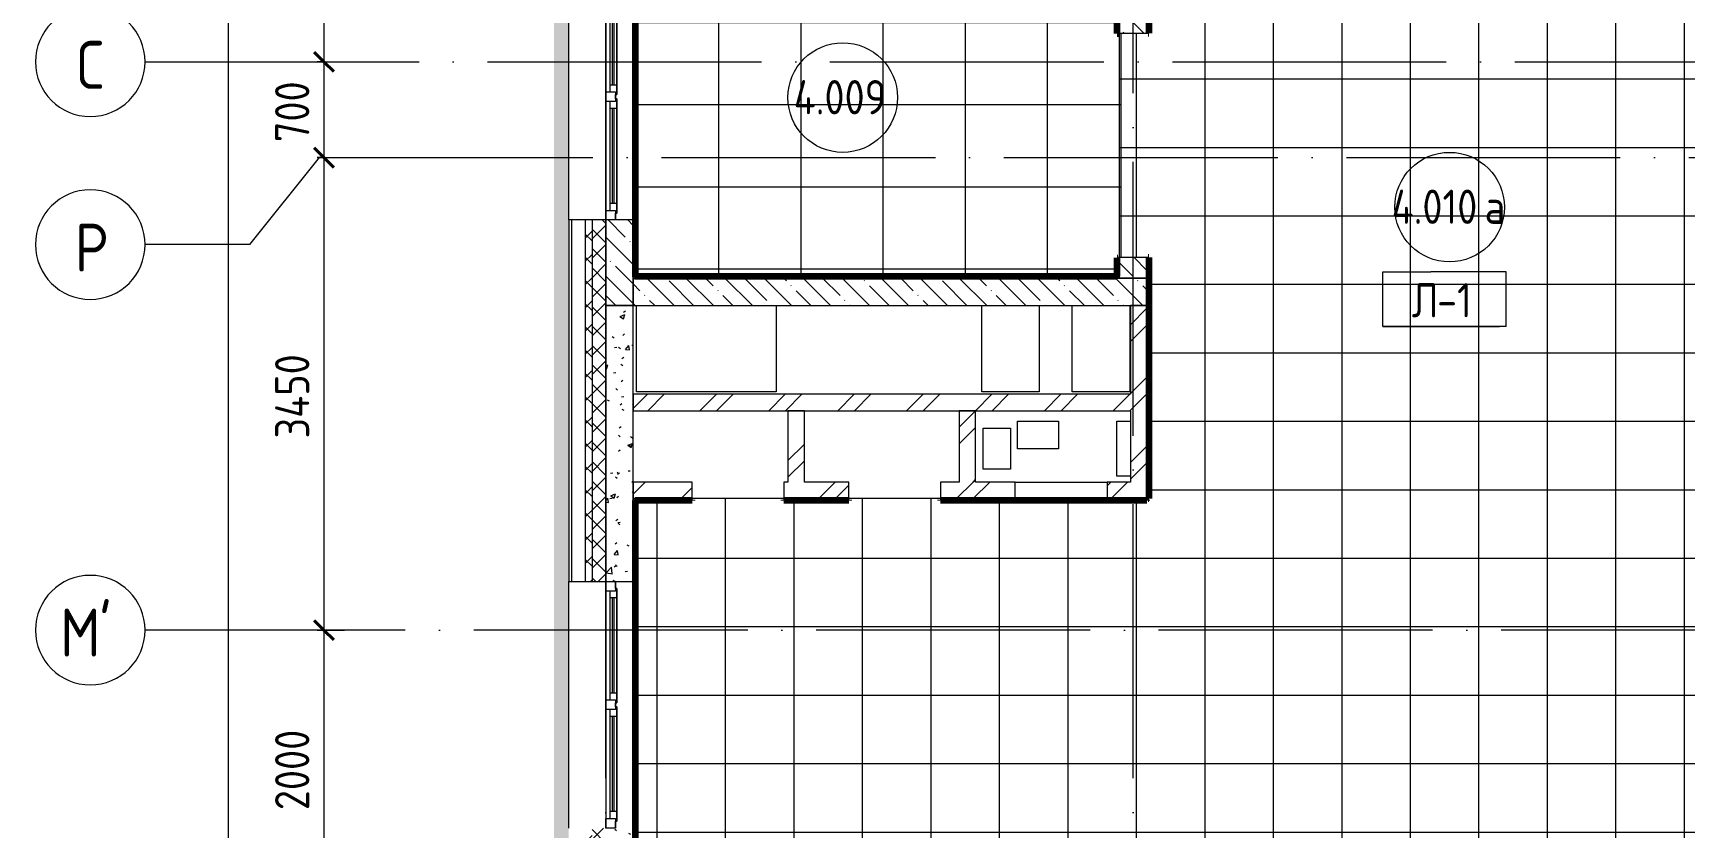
# Model space of a CAD drawing. Header units: millimetres. Extents: x 97 to 61947, y -4357 to 61202.
# Drawn here: x 39229 to 51289, y 46080 to 51885 of the extents above; entities that cross this region are included whole.
import ezdxf

# ---------------------------------------------------------------- set-up
doc = ezdxf.new("R2010")
doc.units = ezdxf.units.MM
doc.linetypes.add('ADSK_Линия сетки', pattern=[2500, 2000, -250, 0, -250])
for name, color, linetype, lineweight in [('A-____-____-DIMS', 211, 'Continuous', 9), ('A-____-____-DIMS-100', 211, 'Continuous', 9), ('A-AREA-____-IDEN', 2, 'Continuous', 20), ('A-FLOR-____-IDEN', 11, 'Continuous', 20), ('A-FLOR-____-OTLN', 192, 'Continuous', 9), ('A-FLOR-____-PATT', 8, 'Continuous', 9), ('A-GLAZ-____-MCUT', 151, 'Continuous', 9), ('A-GLAZ-____-OTLN', 151, 'Continuous', 9), ('A-WALL-____-MCUT', 113, 'Continuous', 9), ('A-WALL-____-OTLN', 113, 'Continuous', 9), ('A-WALL-____-PATT', 111, 'Continuous', 9), ('A-WALL-FNSH-MCUT', 113, 'Continuous', 9), ('I-WALL-____-OTLN', 2, 'Continuous', 9), ('S-GRID-____-IDEN', 1, 'Continuous', 20), ('S-GRID-____-OTLN', 1, 'Continuous', 9)]:
    doc.layers.add(name, color=color, linetype=linetype, lineweight=lineweight)
doc.styles.add('GOST Common', font='GOST_Common.ttf', dxfattribs={"width": 0.9, "height": 250})
doc.styles.add('GOST Common_2', font='GOST_Common.ttf', dxfattribs={"width": 0.9, "height": 350})
doc.dimstyles.new('ADSK_Основной_2_5_мм', dxfattribs={"dimscale": 304.8, "dimtxt": 0.824897, "dimasz": 0.463911, "dimexe": 0.492126, "dimexo": 0.001615, "dimgap": 0.098425, "dimtad": 1, "dimlfac": 304.8, "dimrnd": 0.01, "dimdsep": 46, "dimtxsty": 'GOST Common', "dimblk1": 'OBLIQUE', "dimblk2": 'OBLIQUE', "dimsah": 1, "dimcen": 0.09, "dimdle": 0.492126, "dimazin": 2, "dimtfac": 1, "dimtdec": 4, "dimtix": 1, "dimtmove": 0, "dimatfit": 3, "dimfxl": 1, "dimtvp": 1, "dimtolj": 1, "dimtzin": 0, "dimlwd": 20, "dimlwe": 20, "dimarcsym": 2})
doc.dimstyles.new('ADSK_Основной_2_5_мм_Округление_до_10_мм_1', dxfattribs={"dimscale": 304.8, "dimtxt": 0.824897, "dimasz": 0.463911, "dimexe": 0.492126, "dimexo": 0.001615, "dimgap": 0.098425, "dimtad": 1, "dimdec": 0, "dimlfac": 304.8, "dimrnd": 10, "dimdsep": 46, "dimtxsty": 'GOST Common', "dimblk1": 'OBLIQUE', "dimblk2": 'OBLIQUE', "dimsah": 1, "dimcen": 0.09, "dimdle": 0.492126, "dimazin": 2, "dimtfac": 1, "dimtdec": 4, "dimtix": 1, "dimtmove": 0, "dimatfit": 3, "dimfxl": 1, "dimtvp": 1, "dimtolj": 1, "dimtzin": 0, "dimlwd": 20, "dimlwe": 20, "dimarcsym": 2})
pattern_1 = [(45, (0, 0), (-251.4472, 251.4472), []), (45, (0, 381), (-251.4472, 251.4472), [])]
pattern_2 = [(135, (0, 0), (-142.5612, -142.5612), []), (135, (142.56, 0), (-142.5612, -142.5612), [252.016, -50.403, 3.353, -47.05])]

# ---------------------------------------------------------------- blocks, each defined once
blk = doc.blocks.new('Окно_СКБ_2Ст_Фрамуга снизу1 - Окно_СКБ_2Ст_Фрамуга снизу_1800_ОК18-36323653-О_АИ_ПП_12_600_Целиком')
at = {"layer": 'A-GLAZ-____-MCUT', "color": 250}
for p, q in [((-900, -195), (-900, -125)), ((-900, -125), (-830, -125)), ((-830, -195), (-900, -195)), ((-830, -195), (-850, -195)), ((-850, -195), (-850, -205)), ((-850, -205), (-15, -205)), ((-15, -205), (-850, -205)), ((-830, -125), (-830, -195)), ((-35, -155), (-830, -155)), ((-830, -155), (-830, -195)), ((-780, -205), (-780, -155)), ((-85, -205), (-85, -155)), ((-35, -195), (-35, -125)), ((-35, -125), (35, -125)), ((-35, -195), (-35, -155)), ((35, -195), (-35, -195)), ((-15, -195), (-35, -195)), ((-15, -205), (-15, -195)), ((35, -195), (15, -195)), ((15, -195), (15, -205)), ((15, -205), (850, -205)), ((850, -205), (15, -205)), ((35, -125), (35, -195)), ((830, -155), (35, -155)), ((35, -155), (35, -195)), ((85, -205), (85, -155)), ((780, -205), (780, -155)), ((830, -195), (830, -125)), ((830, -125), (900, -125)), ((830, -195), (830, -155)), ((900, -195), (830, -195)), ((850, -195), (830, -195)), ((850, -205), (850, -195)), ((900, -125), (900, -195))]:
    blk.add_line(p, q, dxfattribs=at)
at = {"layer": 'A-GLAZ-____-MCUT', "color": 50, "lineweight": 5}
for p, q in [((-780, -175), (-85, -175)), ((-85, -185), (-780, -185)), ((85, -175), (780, -175)), ((780, -185), (85, -185))]:
    blk.add_line(p, q, dxfattribs=at)
at = {"layer": 'A-GLAZ-____-OTLN', "color": 50, "lineweight": 5}
for p, q in [((900, -125), (-900, -125)), ((-900, -195), (-850, -195)), ((-15, -195), (15, -195)), ((850, -195), (900, -195))]:
    blk.add_line(p, q, dxfattribs=at)
blk = doc.blocks.new('0083_СОШ675_АР_R22_rvt-1-О_АИ_ПП_12_600_Целиком')
at = {"layer": 'A-FLOR-____-PATT', "lineweight": 5}
h = blk.add_hatch(color=10, dxfattribs=at)
h.paths.add_polyline_path([(136230, 10395), (136230, 23551), (136122, 23551), (136122, 10395)])
h.paths.add_polyline_path([(136230, 23614), (136230, 24176), (136122, 24176), (136122, 23614)])
h.paths.add_polyline_path([(136230, 24239), (136230, 27955), (136200, 27955), (136200, 27925), (136122, 27925), (136122, 24239)])
h.paths.add_polyline_path([(136230, 45495), (136230, 53326), (136122, 53326), (136122, 45525), (136200, 45524), (136200, 45495), (136202, 45495)])
h.paths.add_polyline_path([(136122, 53389), (136230, 53389), (136230, 53951), (136122, 53951), (136122, 53743)])
h.paths.add_polyline_path([(136230, 54014), (136230, 58134), (136122, 58134), (136122, 54014)])
at = {"layer": 'A-WALL-____-PATT', "lineweight": 5}
h = blk.add_hatch(dxfattribs=at)
h.set_pattern_fill('FP_16', color=50, style=0, pattern_type=2)
h.set_pattern_definition([(135, (0, 0), (-84.85281, -84.85281), []), (225, (0, 0), (84.85281, -84.85281), [])])
h.paths.add_polyline_path([(136400, -275), (136400, 7725), (136350, 7725), (136350, -275)])
h.paths.add_polyline_path([(136350, 8625), (136400, 8625), (136400, 9925), (136350, 9925), (136350, 8746)])
h.paths.add_polyline_path([(136350, 10225), (136400, 10225), (136400, 10695), (136350, 10695), (136350, 10375)])
h.paths.add_polyline_path([(136400, 12495), (136400, 12495), (136400, 23551), (136350, 23551), (136350, 12495)])
h.paths.add_polyline_path([(136350, 23614), (136400, 23614), (136400, 24176), (136350, 24176), (136350, 23745)])
h.paths.add_polyline_path([(136400, 24239), (136400, 25245), (136350, 25245), (136350, 24239), (136354, 24239)])
h.paths.add_polyline_path([(136350, 27045), (136400, 27045), (136400, 46080), (136350, 46080), (136350, 27495)])
h.paths.add_polyline_path([(136400, 47880), (136400, 50520), (136350, 50520), (136350, 47880)])
h.paths.add_polyline_path([(136400, 52320), (136400, 53326), (136350, 53326), (136350, 52320)])
h.paths.add_polyline_path([(136350, 53389), (136400, 53389), (136400, 53951), (136350, 53951), (136350, 53743)])
h.paths.add_polyline_path([(136350, 54014), (136400, 54014), (136400, 59125), (136350, 59125), (136350, 54212)])
h = blk.add_hatch(dxfattribs=at)
h.set_pattern_fill('FP_17', color=50, style=0, pattern_type=2)
h.set_pattern_definition([(45, (0, 0), (-70.71068, 70.71068), []), (135, (0, 0), (-70.71068, -70.71068), [])])
h.paths.add_polyline_path([(136400, -175), (136500, -175), (136500, 7725), (136400, 7725), (136400, 3121)])
h.paths.add_polyline_path([(136400, 8625), (136500, 8625), (136500, 10025), (136400, 10025), (136400, 8746)])
h.paths.add_polyline_path([(136400, 10225), (136500, 10225), (136500, 10695), (136400, 10695), (136400, 10620)])
h.paths.add_polyline_path([(136500, 12495), (136500, 23545), (136437, 23545), (136437, 23549), (136439, 23551), (136400, 23551), (136400, 12495)])
h.paths.add_polyline_path([(136485, 23551), (136491, 23552), (136493, 23555), (136494, 23558), (136494, 23578), (136485, 23578), (136485, 23551)])
h.paths.add_polyline_path([(136485, 23589), (136494, 23590), (136494, 23606), (136496, 23608), (136500, 23608), (136500, 24182), (136496, 24182), (136494, 24184), (136494, 24200), (136485, 24200), (136485, 24176), (136400, 24176), (136400, 23614), (136485, 23614), (136485, 23590)])
h.paths.add_polyline_path([(136485, 24211), (136494, 24212), (136493, 24236), (136491, 24238), (136487, 24239), (136485, 24239), (136485, 24212)])
h.paths.add_polyline_path([(136416, 24239), (136439, 24239), (136437, 24241), (136437, 24245), (136500, 24245), (136500, 25245), (136400, 25245), (136400, 24239)])
h.paths.add_polyline_path([(136400, 27045), (136500, 27045), (136500, 28125), (136400, 28125), (136400, 27495)])
h.paths.add_polyline_path([(136500, 28325), (136500, 46080), (136400, 46080), (136400, 28325)])
h.paths.add_polyline_path([(136500, 47880), (136500, 50520), (136400, 50520), (136400, 47880)])
h.paths.add_polyline_path([(136400, 52320), (136500, 52320), (136500, 53320), (136437, 53320), (136437, 53324), (136439, 53326), (136400, 53326), (136400, 52806)])
h.paths.add_polyline_path([(136485, 53326), (136491, 53327), (136493, 53330), (136494, 53333), (136494, 53353), (136485, 53353), (136485, 53326)])
h.paths.add_polyline_path([(136490, 53364), (136490, 53365), (136494, 53365), (136494, 53381), (136496, 53383), (136500, 53383), (136500, 53957), (136496, 53957), (136494, 53959), (136494, 53975), (136485, 53975), (136485, 53951), (136400, 53951), (136400, 53389), (136485, 53389), (136485, 53364)])
h.paths.add_polyline_path([(136485, 53986), (136494, 53987), (136493, 54011), (136491, 54013), (136487, 54014), (136485, 54014), (136485, 53987)])
h.paths.add_polyline_path([(136400, 54014), (136439, 54014), (136437, 54016), (136437, 54020), (136500, 54020), (136500, 59075), (136400, 59075), (136400, 54095)])
h = blk.add_hatch(dxfattribs=at)
h.set_pattern_fill('FP_7', color=50, style=0, pattern_type=2)
h.set_pattern_definition(pattern_2)
h.paths.add_polyline_path([(140449, 50095), (140449, 50245), (140249, 50245), (140249, 50095)])
h.paths.add_polyline_path([(140249, 51885), (140449, 51885), (140449, 58975), (140249, 58975), (140249, 53743)])
h = blk.add_hatch(dxfattribs=at)
h.set_pattern_fill('FP_7', color=50, style=0, pattern_type=2)
h.set_pattern_definition(pattern_2)
h.paths.add_polyline_path([(136700, 49895), (136700, 50520), (136500, 50520), (136500, 49895)])
h.paths.add_polyline_path([(136500, 52320), (136700, 52320), (136700, 58775), (136500, 58775), (136500, 53986), (136609, 53985), (136609, 53976), (136500, 53976), (136500, 53364), (136609, 53363), (136609, 53354), (136500, 53354), (136500, 52806)])
h = blk.add_hatch(dxfattribs=at)
h.set_pattern_fill('FP_7', color=50, style=0, pattern_type=2)
h.set_pattern_definition(pattern_2)
h.paths.add_polyline_path([(140450, 49895), (140450, 50095), (136700, 50095), (136700, 49895), (139378, 49895)])
h = blk.add_hatch(dxfattribs=at)
h.set_pattern_fill('FP_18', color=50, style=0, pattern_type=2)
h.set_pattern_definition([(50, (0, 0), (364.3679, -31.8783), [38.1, -419.1]), (355, (0, 0), (-70.48585, 382.1133), [30.48, -335.28]), (100.451, (30.36, -2.66), (293.885, 350.2334), [32.38, -356.18]), (46.184, (0, 101.6), (542.1585, -84.0858), [57.15, -628.65]), (96.636, (45.2, 94.6), (474.8049, 494.8554), [48.57, -534.27]), (351.184, (0, 101.6), (474.8102, 494.85), [45.72, -502.92]), (21, (50.8, 76.2), (303.22847, -204.53046), [38.1, -419.1]), (326, (50.8, 76.2), (123.6039, 368.376), [30.48, -335.28]), (71.451, (76.07, 59.16), (426.8341, 163.8427), [32.38, -356.18]), (37.5, (0, 0), (6.17665, 169.11015), [16.764, -314.452, 16.764, -323.596, -336.55]), (37.5, (0, 0), (6.17665, 169.11015), [-671.576, 16.764, -319.786]), (7.5, (0, 0), (133.63888, 200.3615), [16.764, -177.292, 16.764, -306.832, -128.27]), (7.5, (0, 0), (133.63888, 200.3615), [-517.652, 16.764, -111.506]), (327.5, (-113.28, 0), (271.18182, -11.45836), [16.764, -110.236, 16.764, -379.476, -525.78]), (327.5, (-113.28, 0), (271.18182, -11.45836), [-523.24, 16.764, -509.016]), (317.5, (-164.08, 0), (296.2585, 50.85285), [16.764, -148.336, 16.764, -246.38, -373.38]), (317.5, (-164.08, 0), (296.2585, 50.85285), [-428.244, 16.764, -356.616])])
h.paths.add_polyline_path([(136664, 45325), (136700, 45325), (136700, 46080), (136500, 46080), (136500, 45325)])
h.paths.add_polyline_path([(136500, 47880), (136700, 47880), (136700, 49895), (136500, 49895), (136500, 48119)])
h = blk.add_hatch(dxfattribs=at)
h.set_pattern_fill('FP_10', color=50, style=0, pattern_type=2)
h.set_pattern_definition(pattern_1)
h.paths.add_polyline_path([(140450, 48606), (140450, 49895), (140330, 49895), (140330, 48606)])
h = blk.add_hatch(dxfattribs=at)
h.set_pattern_fill('FP_10', color=50, style=0, pattern_type=2)
h.set_pattern_definition(pattern_1)
h.paths.add_polyline_path([(140330, 49127), (140330, 49247), (136700, 49247), (136700, 49127), (139378, 49127)])
h = blk.add_hatch(dxfattribs=at)
h.set_pattern_fill('FP_10', color=50, style=0, pattern_type=2)
h.set_pattern_definition(pattern_1)
h.paths.add_polyline_path([(137950, 48606), (137950, 49127), (137830, 49127), (137830, 48606)])
h = blk.add_hatch(dxfattribs=at)
h.set_pattern_fill('FP_10', color=50, style=0, pattern_type=2)
h.set_pattern_definition(pattern_1)
h.paths.add_polyline_path([(139200, 48606), (139200, 49127), (139080, 49127), (139080, 48606)])
h = blk.add_hatch(dxfattribs=at)
h.set_pattern_fill('FP_10', color=50, style=0, pattern_type=2)
h.set_pattern_definition(pattern_1)
h.paths.add_polyline_path([(140160, 48486), (140450, 48486), (140450, 48606), (140160, 48606)])
h.paths.add_polyline_path([(139490, 48486), (139490, 48606), (138945, 48606), (138945, 48486), (139378, 48486)])
h.paths.add_polyline_path([(137800, 48486), (138275, 48486), (138275, 48606), (137800, 48606)])
h.paths.add_polyline_path([(137130, 48486), (137130, 48606), (136700, 48606), (136700, 48486)])
at = {"layer": 'A-FLOR-____-OTLN', "color": 250}
for p, q in [((136725, 49265), (136725, 49895)), ((137745, 49895), (137745, 49265)), ((139245, 49265), (139245, 49895)), ((139665, 49895), (139665, 49265)), ((139905, 49265), (139905, 49895)), ((140325, 49895), (140325, 49265)), ((137745, 49265), (136725, 49265)), ((139665, 49265), (139245, 49265)), ((140325, 49265), (139905, 49265)), ((139255, 48700), (139255, 49000)), ((139255, 49000), (139455, 49000)), ((139455, 49000), (139455, 48700)), ((139505, 48850), (139505, 49050)), ((139505, 49050), (139805, 49050)), ((139805, 49050), (139805, 48850)), ((140231, 48650), (140231, 49050)), ((140231, 49050), (140330, 49050)), ((139805, 48850), (139505, 48850)), ((139455, 48700), (139255, 48700)), ((140330, 48650), (140231, 48650))]:
    blk.add_line(p, q, dxfattribs=at)
at = {"layer": 'A-WALL-____-MCUT', "color": 90, "lineweight": 13}
for p, q in [((140449, 51885), (140449, 58975)), ((140249, 58775), (140249, 51885)), ((140249, 51885), (140449, 51885)), ((136400, 50520), (136350, 50520)), ((136350, 50520), (136350, 47880)), ((136400, 50520), (136400, 47880)), ((136700, 50520), (136500, 50520)), ((136500, 50520), (136500, 49895)), ((136700, 50095), (136700, 50520)), ((140449, 50245), (140249, 50245)), ((140249, 50245), (140249, 50095)), ((140449, 50095), (140449, 50245)), ((140450, 50095), (136700, 50095)), ((140249, 50095), (140449, 50095)), ((140450, 49895), (140450, 50095)), ((136500, 47880), (136500, 49895)), ((136500, 49895), (136500, 47880)), ((136700, 49895), (140450, 49895)), ((136700, 49247), (136700, 49895)), ((140330, 49895), (140330, 49247)), ((140450, 49895), (140330, 49895)), ((140450, 48606), (140450, 49895)), ((140330, 49247), (136700, 49247)), ((136700, 49127), (140330, 49127)), ((136700, 47880), (136700, 49127)), ((137830, 49127), (137830, 48606)), ((137950, 49127), (137830, 49127)), ((137950, 48606), (137950, 49127)), ((139080, 49127), (139080, 48606)), ((139200, 49127), (139080, 49127)), ((139200, 48606), (139200, 49127)), ((140330, 49127), (140330, 48606)), ((137130, 48606), (136700, 48606)), ((136700, 48606), (136700, 48486)), ((137130, 48486), (137130, 48606)), ((137830, 48606), (137800, 48606)), ((137800, 48606), (137800, 48486)), ((138275, 48606), (137950, 48606)), ((138275, 48486), (138275, 48606)), ((139080, 48606), (138945, 48606)), ((138945, 48606), (138945, 48486)), ((139490, 48606), (139200, 48606)), ((139490, 48486), (139490, 48606)), ((140330, 48606), (140160, 48606)), ((140160, 48606), (140160, 48486)), ((140450, 48486), (140450, 48606)), ((136700, 48486), (137130, 48486)), ((137800, 48486), (138275, 48486)), ((138945, 48486), (139490, 48486)), ((140160, 48486), (140450, 48486)), ((136350, 47880), (136400, 47880)), ((136500, 47880), (136700, 47880))]:
    blk.add_line(p, q, dxfattribs=at)
at = {"layer": 'A-WALL-____-MCUT', "color": 250}
for p, q in [((136350, 50520), (136250, 50520)), ((136500, 50520), (136400, 50520)), ((136500, 49895), (136500, 50520)), ((136250, 47880), (136350, 47880)), ((136400, 47880), (136500, 47880))]:
    blk.add_line(p, q, dxfattribs=at)
at = {"layer": 'A-WALL-____-MCUT', "color": 50, "lineweight": 5}
for p, q in [((136250, 50520), (136250, 47880)), ((136700, 49895), (136700, 50095)), ((136700, 50095), (136700, 49895)), ((136500, 49895), (136700, 49895)), ((136700, 49895), (136500, 49895)), ((136700, 49247), (136700, 49127)), ((136700, 49127), (136700, 49247))]:
    blk.add_line(p, q, dxfattribs=at)
at = {"layer": 'A-WALL-____-OTLN', "color": 250}
for p, q in [((136230, 50520), (136230, 52320)), ((136500, 52320), (136500, 50520)), ((136230, 46080), (136230, 47880))]:
    blk.add_line(p, q, dxfattribs=at)
at = {"layer": 'A-WALL-FNSH-MCUT', "color": 250}
for p, q in [((136250, 50520), (136230, 50520)), ((136230, 50520), (136230, 47880)), ((136230, 47880), (136250, 47880))]:
    blk.add_line(p, q, dxfattribs=at)
at = {"layer": 'I-WALL-____-OTLN', "color": 250}
for p, q in [((136500, 50520), (136500, 52320)), ((136700, 52320), (136700, 50520)), ((139490, 48606), (140160, 48606)), ((136700, 47880), (136700, 46080))]:
    blk.add_line(p, q, dxfattribs=at)
at = {"layer": 'A-GLAZ-____-OTLN', "color": 250, "lineweight": 9, "rotation": 89.99999999999993}
for p in [(136375, 51420), (136375, 46980)]:
    blk.add_blockref('Окно_СКБ_2Ст_Фрамуга снизу1 - Окно_СКБ_2Ст_Фрамуга снизу_1800_ОК18-36323653-О_АИ_ПП_12_600_Целиком', p, dxfattribs=at)
blk = doc.blocks.new('Ось сетки - Круг_Ø8 мм-8258-О_АИ_ПП_12_600_Целиком')
at = {"layer": 'S-GRID-____-IDEN'}
for start, end in [(360, 180), (180, 360)]:
    blk.add_arc((0, 0), 4, start, end, dxfattribs=at)
blk = doc.blocks.new('DIMBLOCK4-О_АИ_ПП_12_600_Целиком')
at = {"layer": 'A-____-____-DIMS-100', "lineweight": 40}
for p, q in [((41353, 53625), (41282, 53696)), ((41353, 53625), (41424, 53554)), ((41353, 51675), (41282, 51746)), ((41353, 51675), (41424, 51604))]:
    blk.add_line(p, q, dxfattribs=at)
at = {"layer": 'A-____-____-DIMS-100', "lineweight": 20}
for p, q in [((41303, 53625), (41503, 53625)), ((41353, 53625), (41303, 53625)), ((41353, 53625), (41353, 51675)), ((41303, 51675), (41503, 51675)), ((41353, 51675), (41303, 51675))]:
    blk.add_line(p, q, dxfattribs=at)
at = {"layer": 'A-____-____-DIMS-100', "color": 0, "lineweight": 20, "insert": (40996, 52358), "char_height": 250, "width": 700.59, "attachment_point": 1, "rotation": 90, "line_spacing_factor": 1.022761, "style": 'GOST Common'}
blk.add_mtext('1950', dxfattribs=at)
blk = doc.blocks.new('_Oblique')
at = {"color": 0, "linetype": 'ByBlock', "lineweight": -2}
blk.add_line((-0.5, -0.5), (0.5, 0.5), dxfattribs=at)
blk = doc.blocks.new('DIMBLOCK5-О_АИ_ПП_12_600_Целиком')
at = {"layer": 'A-____-____-DIMS-100', "lineweight": 40}
for p, q in [((41353, 51675), (41282, 51746)), ((41353, 51675), (41424, 51604)), ((41353, 50975), (41282, 51046)), ((41353, 50975), (41424, 50904))]:
    blk.add_line(p, q, dxfattribs=at)
at = {"layer": 'A-____-____-DIMS-100', "lineweight": 20}
for p, q in [((41303, 51675), (41503, 51675)), ((41353, 51675), (41303, 51675)), ((41353, 51675), (41353, 50975)), ((41303, 50975), (41503, 50975)), ((41353, 50975), (41303, 50975))]:
    blk.add_line(p, q, dxfattribs=at)
at = {"layer": 'A-____-____-DIMS-100', "color": 0, "lineweight": 20, "insert": (40996, 51088), "char_height": 250, "width": 567.63, "attachment_point": 1, "rotation": 90, "line_spacing_factor": 1.022761, "style": 'GOST Common'}
blk.add_mtext('700', dxfattribs=at)
blk = doc.blocks.new('DIMBLOCK6-О_АИ_ПП_12_600_Целиком')
at = {"layer": 'A-____-____-DIMS-100', "lineweight": 40}
for p, q in [((41353, 50975), (41282, 51046)), ((41353, 50975), (41424, 50904)), ((41353, 47525), (41282, 47596)), ((41353, 47525), (41424, 47454))]:
    blk.add_line(p, q, dxfattribs=at)
at = {"layer": 'A-____-____-DIMS-100', "lineweight": 20}
for p, q in [((41303, 50975), (41503, 50975)), ((41353, 50975), (41303, 50975)), ((41353, 50975), (41353, 47525)), ((41303, 47525), (41503, 47525)), ((41353, 47525), (41303, 47525))]:
    blk.add_line(p, q, dxfattribs=at)
at = {"layer": 'A-____-____-DIMS-100', "color": 0, "lineweight": 20, "insert": (40996, 48924), "char_height": 250, "width": 782.41, "attachment_point": 1, "rotation": 90, "line_spacing_factor": 1.022761, "style": 'GOST Common'}
blk.add_mtext('3450', dxfattribs=at)
blk = doc.blocks.new('DIMBLOCK7-О_АИ_ПП_12_600_Целиком')
at = {"layer": 'A-____-____-DIMS-100', "lineweight": 40}
for p, q in [((41353, 47525), (41282, 47596)), ((41353, 47525), (41424, 47454)), ((41353, 45525), (41282, 45596)), ((41353, 45525), (41424, 45454))]:
    blk.add_line(p, q, dxfattribs=at)
at = {"layer": 'A-____-____-DIMS-100', "lineweight": 20}
for p, q in [((41303, 47525), (41503, 47525)), ((41353, 47525), (41303, 47525)), ((41353, 47525), (41353, 45525)), ((41303, 45525), (41503, 45525)), ((41353, 45525), (41303, 45525))]:
    blk.add_line(p, q, dxfattribs=at)
at = {"layer": 'A-____-____-DIMS-100', "color": 0, "lineweight": 20, "insert": (40996, 46210), "char_height": 250, "width": 756.84, "attachment_point": 1, "rotation": 90, "line_spacing_factor": 1.022761, "style": 'GOST Common'}
blk.add_mtext('2000', dxfattribs=at)
blk = doc.blocks.new('DIMBLOCK31-О_АИ_ПП_12_600_Целиком')
at = {"layer": 'A-____-____-DIMS-100', "lineweight": 20}
for p, q in [((40653, 58925), (40653, -125)), ((40603, 58775), (40803, 58775)), ((40653, 58775), (40603, 58775)), ((40603, 25), (40803, 25)), ((40653, 25), (40603, 25))]:
    blk.add_line(p, q, dxfattribs=at)
at = {"layer": 'A-____-____-DIMS-100', "lineweight": 40}
for p, q in [((40653, 58775), (40582, 58846)), ((40653, 58775), (40724, 58704)), ((40653, 25), (40582, 96)), ((40653, 25), (40724, -46))]:
    blk.add_line(p, q, dxfattribs=at)
at = {"layer": 'A-____-____-DIMS-100', "color": 0, "lineweight": 20, "insert": (40296, 29006), "char_height": 250, "width": 946.05, "attachment_point": 1, "rotation": 90, "line_spacing_factor": 1.022761, "style": 'GOST Common'}
blk.add_mtext('58750', dxfattribs=at)
blk = doc.blocks.new('ADSK_Марка_Помещение_ОдноЗначение - Номер-159740-О_АИ_ПП_12_600_Целиком')
at = {"layer": 'A-AREA-____-IDEN'}
blk.add_circle((0, 0), 4, dxfattribs=at)
blk = doc.blocks.new('ADSK_Марка_Перекрытие - Типоразмер_ADSK_Марка-158127-О_АИ_ПП_12_600_Целиком')
at = {"layer": 'A-FLOR-____-IDEN'}
for p, q in [((-4.5, 4), (-1, 4)), ((-4.5, 0), (-4.5, 4)), ((4.5, 4), (-1, 4)), ((4.5, 0), (4.5, 4)), ((4.5, 0), (-4.5, 0)), ((-4.5, 0), (4, 0))]:
    blk.add_line(p, q, dxfattribs=at)

msp = doc.modelspace()

# ---------------------------------------------------------------- hatches: boundary and pattern name
at = {"layer": 'A-FLOR-____-PATT'}
h = msp.add_hatch(dxfattribs=at)
h.set_pattern_fill('FP_45', color=256, style=0, pattern_type=2)
h.set_pattern_definition([(0, (47785.3, 52050), (0, 500), []), (90, (47785.3, 52050), (-500, 3e-14), [])])
h.paths.add_polyline_path([(47374.265322, 45324.96901), (51945.296357, 45324.96901), (51945.296357, 45574.999), (51960.296357, 45574.999), (51960.296357, 46824.999), (51945.296357, 46824.999), (51945.296357, 49925.060253), (51960.296357, 49925.060253), (51960.296357, 52425.060253), (51945.296357, 52425.060253), (51945.296357, 58760.000586), (47375.318278, 58760.000586), (47374.265322, 51885.000586), (47159.296357, 51885.000586), (47159.296357, 50245.001172), (47359.296357, 50245.001172), (47360.318278, 50245.000586), (47375.318278, 50245.000586), (47374.265322, 48485.501172), (47370.318278, 48484.697466), (47370.318278, 48475.501172), (47360.318278, 48475.501172), (47360.318278, 48470.501172), (45855.318278, 48470.501172), (45855.318278, 48485.501172), (45185.318278, 48485.500586), (45185.318278, 48470.501172), (44710.7909, 48470.501172), (44710.7909, 48485.501172), (44040.7909, 48485.500586), (44040.7909, 48470.501172), (43625.318278, 48470.501172), (43625.318278, 45339.96901), (47360.318278, 45339.96901), (47360.318278, 45334.96901), (47370.318278, 45334.96901), (47370.318278, 45324.96901)])
h = msp.add_hatch(dxfattribs=at)
h.set_pattern_fill('FP_28', color=256, style=0, pattern_type=2)
h.set_pattern_definition([(180, (45435.3, 54362.5), (-7e-14, -600), []), (270, (45435.3, 54362.5), (600, 4e-14), [])])
h.paths.add_polyline_path([(47144.296357, 50110.000586), (47144.296357, 50242.500586), (47149.296357, 50242.500586), (47149.296357, 50245.000586), (47174.296357, 50245.000586), (47174.296357, 51885.000586), (47159.296357, 51885.000586), (47159.296357, 51882.5), (47144.296357, 51882.5), (47144.296357, 53251), (45559.796357, 53251), (45559.796357, 53274.999414), (45210.318278, 53274.999414), (45210.318278, 54175.000586), (45140.319278, 54175.000586), (45140.319278, 53727.889221), (44140.319278, 53727.889221), (44140.319278, 54175.000586), (43625.318278, 54175.000586), (43625.318278, 50110.000586), (45203.078999, 50110.000586)])
at = {"layer": 'A-WALL-____-PATT'}
h = msp.add_hatch(color=7, dxfattribs=at)
h.paths.add_polyline_path([(43620.318278, 50105.001172), (43620.318278, 50520), (43610.318278, 50520), (43610.318278, 50105.001172)])
h.paths.add_polyline_path([(43610.318278, 52319.879655), (43620.318278, 52319.879655), (43620.318278, 58775.000586), (43610.318278, 58775.000586), (43610.318278, 52805.826287)])
h = msp.add_hatch(color=7, dxfattribs=at)
h.paths.add_polyline_path([(47159.296357, 50095.001172), (47159.296357, 50245.000586), (47149.296357, 50245.000586), (47149.296357, 50095.001172)])
h.paths.add_polyline_path([(47149.296357, 51885.000586), (47159.296357, 51885.000586), (47159.296357, 58775.000586), (47149.296357, 58775.000586), (47149.296357, 53743.278183)])
h = msp.add_hatch(color=7, dxfattribs=at)
h.paths.add_polyline_path([(47370.318278, 48485.501172), (47370.318278, 50245.000586), (47360.318278, 50245.000586), (47360.318278, 48485.501172)])
h.paths.add_polyline_path([(47370.318278, 51885.000586), (47370.318278, 52084.99992), (47360.318278, 52084.99992), (47360.318278, 51885.000586)])
msp.add_hatch(color=7, dxfattribs=at).paths.add_polyline_path([(47149.296357, 50095.001172), (47149.296357, 50105.001172), (43610.318278, 50105.001172), (43610.318278, 50095.001172), (45203.078999, 50095.001172)])
h = msp.add_hatch(color=7, dxfattribs=at)
h.paths.add_polyline_path([(47370.318278, 48475.501172), (47370.318278, 48485.501172), (47070.318278, 48485.501172), (47070.318278, 48475.501172)])
h.paths.add_polyline_path([(45855.318278, 48475.501172), (46400.318278, 48475.501172), (46400.318278, 48485.501172), (45855.318278, 48485.501172)])
h.paths.add_polyline_path([(43610.318278, 48475.501172), (44040.7909, 48475.501172), (44040.7909, 48485.501172), (43610.318278, 48485.501172)])
h.paths.add_polyline_path([(44710.7909, 48475.501172), (45185.318278, 48475.501172), (45185.318278, 48485.501172), (44710.7909, 48485.501172)])
h = msp.add_hatch(color=7, dxfattribs=at)
h.paths.add_polyline_path([(43610.318278, 45334.96901), (43620.318278, 45334.96901), (43620.318278, 46080.366001), (43610.318278, 46080.366001)])
h.paths.add_polyline_path([(43620.318278, 47880.636343), (43620.318278, 48475.501172), (43610.318278, 48475.501172), (43610.318278, 47880.636343)])

# ---------------------------------------------------------------- linework, layer by layer
at = {"layer": 'A-FLOR-____-OTLN'}
for p, q in [((47159.296357, 51882.5), (47159.296357, 50245.001172)), ((47174.296357, 50245.000586), (47174.296357, 51885.000586)), ((44710.7909, 48485.501172), (44040.7909, 48485.501172)), ((45855.318278, 48485.501172), (45185.318278, 48485.501172))]:
    msp.add_line(p, q, dxfattribs=at)
at = {"layer": 'A-WALL-____-MCUT', "color": 7}
for p, q in [((47149.296357, 58765.000586), (47149.296357, 51885.000586)), ((47159.296357, 51885.000586), (47159.296357, 58775.000586)), ((47360.318278, 58775.000586), (47360.318278, 51885.000586)), ((47370.318278, 51885.000586), (47370.318278, 58765.000586)), ((47149.296357, 51885.000586), (47159.296357, 51885.000586)), ((47360.318278, 51885.000586), (47370.318278, 51885.000586)), ((43610.318278, 50520), (43610.318278, 50095.001172)), ((43620.318278, 50520), (43610.318278, 50520)), ((43620.318278, 50105.001172), (43620.318278, 50520)), ((47159.296357, 50245.000586), (47149.296357, 50245.000586)), ((47149.296357, 50245.000586), (47149.296357, 50105.001172)), ((47159.296357, 50095.001172), (47159.296357, 50245.000586)), ((47370.318278, 50245.000586), (47360.318278, 50245.000586)), ((47360.318278, 50245.000586), (47360.318278, 48485.501172)), ((47370.318278, 48475.501172), (47370.318278, 50245.000586)), ((43610.318278, 50095.001172), (47159.296357, 50095.001172)), ((47149.296357, 50105.001172), (43620.318278, 50105.001172)), ((44040.7909, 48485.501172), (43610.318278, 48485.501172)), ((43610.318278, 48485.501172), (43610.318278, 47880.636343)), ((44040.7909, 48475.501172), (44040.7909, 48485.501172)), ((45185.318278, 48485.501172), (44710.7909, 48485.501172)), ((44710.7909, 48485.501172), (44710.7909, 48475.501172)), ((45185.318278, 48475.501172), (45185.318278, 48485.501172)), ((46400.318278, 48485.501172), (45855.318278, 48485.501172)), ((45855.318278, 48485.501172), (45855.318278, 48475.501172)), ((46400.318278, 48475.501172), (46400.318278, 48485.501172)), ((47370.318278, 48485.501172), (47070.318278, 48485.501172)), ((47070.318278, 48485.501172), (47070.318278, 48475.501172)), ((43620.318278, 48475.501172), (44040.7909, 48475.501172)), ((43620.318278, 47880.636343), (43620.318278, 48475.501172)), ((44710.7909, 48475.501172), (45185.318278, 48475.501172)), ((45855.318278, 48475.501172), (46400.318278, 48475.501172)), ((47070.318278, 48475.501172), (47370.318278, 48475.501172)), ((43610.318278, 47880.636343), (43620.318278, 47880.636343)), ((43610.318278, 46080.366001), (43610.318278, 45324.96901)), ((43620.318278, 46080.366001), (43610.318278, 46080.366001)), ((43620.318278, 45334.96901), (43620.318278, 46080.366001))]:
    msp.add_line(p, q, dxfattribs=at)
at = {"layer": 'I-WALL-____-OTLN', "color": 5, "lineweight": 90}
for p, q in [((47375.318278, 58760.000586), (47375.318278, 51885.000586)), ((47370.318278, 51885.000586), (47375.318278, 51885.000586)), ((47375.318278, 50245.000586), (47370.318278, 50245.000586)), ((47375.318278, 50245.000586), (47375.318278, 48485.501172)), ((47370.318278, 48485.501172), (47375.318278, 48485.501172)), ((44040.7909, 48470.501172), (43625.318278, 48470.501172)), ((43625.318278, 48470.501172), (43625.318278, 45339.96901)), ((44040.7909, 48470.501172), (44040.7909, 48475.501172)), ((44710.7909, 48475.501172), (44710.7909, 48470.501172)), ((45185.318278, 48470.501172), (44710.7909, 48470.501172)), ((45185.318278, 48470.501172), (45185.318278, 48475.501172)), ((45855.318278, 48475.501172), (45855.318278, 48470.501172)), ((47360.318278, 48470.501172), (45855.318278, 48470.501172)), ((47360.318278, 48470.501172), (47360.318278, 48475.501172))]:
    msp.add_line(p, q, dxfattribs=at)
at = {"layer": 'I-WALL-____-OTLN', "color": 1, "lineweight": 90}
for p, q in [((43625.318278, 54175.000586), (43625.318278, 50104.987004)), ((47144.296357, 51882.5), (47144.296357, 53382.5)), ((47144.296357, 51882.5), (47159.296357, 51882.5)), ((47159.296357, 51885.000586), (47159.296357, 51882.5)), ((47144.296357, 50110.000586), (47144.296357, 50242.500586)), ((47144.296357, 50242.500586), (47149.296357, 50242.500586)), ((43620.318278, 50110.000586), (47144.296357, 50110.000586))]:
    msp.add_line(p, q, dxfattribs=at)
at = {"layer": 'I-WALL-____-OTLN'}
for p, q in [((43610.318278, 50520), (43610.318278, 52319.879655)), ((43620.318278, 52319.879655), (43620.318278, 50520)), ((46400.318278, 48485.501172), (47070.318278, 48485.501172)), ((47070.318278, 48475.501172), (46400.318278, 48475.501172)), ((43610.318278, 46080.366001), (43610.318278, 47880.33175)), ((43620.318278, 47880.636343), (43620.318278, 46080.366001))]:
    msp.add_line(p, q, dxfattribs=at)
at = {"layer": 'S-GRID-____-OTLN', "linetype": 'ADSK_Линия сетки'}
for p, q in [((43410.319278, -3557.475151), (43410.319278, 61202.00513)), ((47260.319278, -3557.475151), (47260.319278, 61202.00513)), ((40046.795213, 51675.000586), (61947.220678, 51675.000586)), ((41316.795213, 50975.000586), (61947.220678, 50975.000586)), ((61947.220678, 47525.060253), (40046.795213, 47525.060253))]:
    msp.add_line(p, q, dxfattribs=at)
at = {"layer": 'S-GRID-____-OTLN'}
for p, q in [((41316.795213, 50975.000586), (40808.233953, 50340.000586)), ((40808.233953, 50340.000586), (40046.795213, 50340.000586))]:
    msp.add_line(p, q, dxfattribs=at)

# ---------------------------------------------------------------- block references
at = {"color": 250, "lineweight": 5}
msp.add_blockref('0083_СОШ675_АР_R22_rvt-1-О_АИ_ПП_12_600_Целиком', (-93089.681722, 0), dxfattribs=at)
at = {"layer": 'A-AREA-____-IDEN', "xscale": 99.99999999999993, "yscale": 99.99999999999993, "zscale": 99.99999999999993}
for p in [(45140.350271, 51413.830897), (49571.038365, 50613.830897)]:
    msp.add_blockref('ADSK_Марка_Помещение_ОдноЗначение - Номер-159740-О_АИ_ПП_12_600_Целиком', p, dxfattribs=at)
at = {"layer": 'A-FLOR-____-IDEN', "xscale": 99.99999999999993, "yscale": 99.99999999999993, "zscale": 99.99999999999993}
msp.add_blockref('ADSK_Марка_Перекрытие - Типоразмер_ADSK_Марка-158127-О_АИ_ПП_12_600_Целиком', (49534.494727, 49741.057418), dxfattribs=at)
at = {"layer": 'S-GRID-____-IDEN', "xscale": 99.99999999999993, "yscale": 99.99999999999993, "zscale": 99.99999999999993}
for p, rotation in [((39646.795213, 51675.000586), 269.9999999999994), ((39646.795213, 50340.000586), 269.9999999999994), ((39646.795213, 47525.060253), 89.99999999999982)]:
    msp.add_blockref('Ось сетки - Круг_Ø8 мм-8258-О_АИ_ПП_12_600_Целиком', p, dxfattribs=dict(at, rotation=rotation))

# ---------------------------------------------------------------- texts
at = {"layer": 'A-AREA-____-IDEN', "lineweight": 9, "char_height": 250, "attachment_point": 1, "style": 'GOST Common'}
for s, insert, width in [('4.009', (44782.143014, 51541.555969), 880.252875), ('4.010', (49147.581107, 50741.555969), 822.531375), ('\\fGOST Common|b0|i0|c204|p34|;\\W.9;а', (49826.237357, 50741.555969), 216.455625)]:
    msp.add_mtext(s, dxfattribs=dict(at, insert=insert, width=width))
at = {"layer": 'A-FLOR-____-IDEN', "lineweight": 9, "char_height": 250, "attachment_point": 1, "style": 'GOST Common'}
for s, insert, width in [('\\fGOST Common|b0|i0|c204|p34|;\\W.9;Л', (49294.813881, 50058.894992), 223.6708125), ('-1', (49479.360756, 50058.894992), 331.898625)]:
    msp.add_mtext(s, dxfattribs=dict(at, insert=insert, width=width))
at = {"layer": 'S-GRID-____-IDEN', "lineweight": 9, "char_height": 350, "attachment_point": 1, "style": 'GOST Common_2'}
for s, insert, width in [('\\fGOST Common|b0|i0|c204|p34|;\\W.9;С', (39548.322321, 51827.587499), 274.177125), ('\\fGOST Common|b0|i0|c204|p34|;\\W.9;Р', (39533.472321, 50492.587499), 310.2530625), ('\\fGOST Common|b0|i0|c204|p34|;\\W.9;М', (39426.668106, 47682.28584), 346.329), ("\\fGOST Common|b0|i0|c204|p34|;\\W.9;'", (39712.418106, 47682.28584), 137.0885625)]:
    msp.add_mtext(s, dxfattribs=dict(at, insert=insert, width=width))

# ---------------------------------------------------------------- dimensions: what is measured, and where the dimension line sits
at = {"layer": 'A-____-____-DIMS', "lineweight": 20}
for base, p1, p2, dimstyle, override, picture, middle in [((40653.118566772, 25.0005861031), (40753.103465632, 58775.000586104), (40753.1034656318, 25.0005861031), 'ADSK_Основной_2_5_мм', {"dimpost": '<>', "dimfxl": 58750}, 'DIMBLOCK31-О_АИ_ПП_12_600_Целиком', (40498.118566772, 29400.0005861036)), ((41353.118567, 51675.000586), (41453.103466, 53625.11992), (41453.103466, 51675.000586), 'ADSK_Основной_2_5_мм_Округление_до_10_мм_1', {"dimpost": '<>', "dimfxl": 1950.119334}, 'DIMBLOCK4-О_АИ_ПП_12_600_Целиком', (41198.118567, 52650.060253)), ((41353.118567, 50975.000586), (41453.103466, 51675.000586), (41453.103466, 50975.000586), 'ADSK_Основной_2_5_мм_Округление_до_10_мм_1', {"dimpost": '<>', "dimfxl": 700}, 'DIMBLOCK5-О_АИ_ПП_12_600_Целиком', (41198.118567, 51325.000586)), ((41353.118567, 47525.060253), (41453.103466, 50975.000586), (41453.103466, 47525.060253), 'ADSK_Основной_2_5_мм_Округление_до_10_мм_1', {"dimpost": '<>', "dimfxl": 3449.940333}, 'DIMBLOCK6-О_АИ_ПП_12_600_Целиком', (41198.118567, 49250.030419)), ((41353.118567, 45525.000586), (41453.103466, 47525.060253), (41453.103466, 45525.000586), 'ADSK_Основной_2_5_мм_Округление_до_10_мм_1', {"dimpost": '<>', "dimfxl": 2000.059667}, 'DIMBLOCK7-О_АИ_ПП_12_600_Целиком', (41198.118567, 46525.030419))]:
    dim = msp.add_linear_dim(base=base, p1=p1, p2=p2, angle=90, dimstyle=dimstyle, override=override, dxfattribs=at)
    dim.commit()
    dim.dimension.update_dxf_attribs({"geometry": picture, "text_midpoint": middle})

doc.saveas('drawing.dxf')
